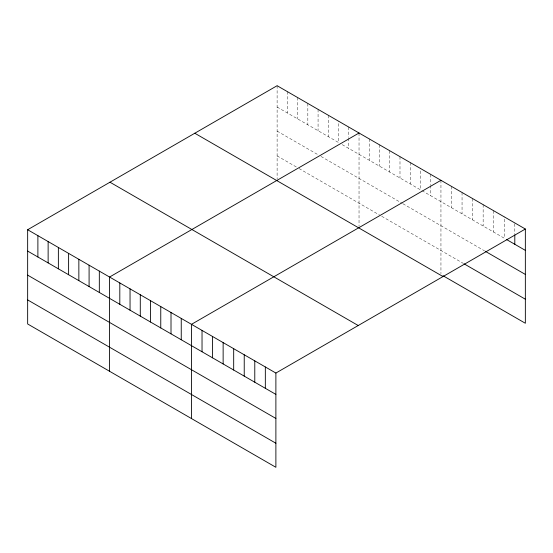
<?xml version="1.0" encoding="UTF-8"?>
<svg xmlns="http://www.w3.org/2000/svg" width="553" height="553" viewBox="0 0 553 553"><rect width="100%" height="100%" fill="white"/><g stroke="black" fill="none" stroke-linecap="round" stroke-linejoin="round"><path stroke-width="0.41" stroke-dasharray="2.77 2.07" d="M277.115 107.054L338.554 142.529L338.554 121.183M342.21 144.637L420.474 189.824L420.474 168.478M421.932 190.667L504.253 238.191L504.253 216.845M277.115 131.109L318.072 154.757M321.003 156.444L402.183 203.317M402.916 203.739L484.559 250.875M277.115 155.891L297.597 167.718M299.055 168.561L379.51 215.013M381.708 216.278L463.455 263.477M514.802 223.792L514.802 234.037M493.698 210.755L493.698 232.101M483.149 204.665L483.149 226.011M472.601 198.575L472.601 219.921M462.052 192.479L462.052 213.824M451.504 186.389L451.504 207.734M440.948 180.299L440.948 273.673M430.711 174.389L430.711 184.633M430.711 185.49L430.711 195.734M410.229 162.561L410.229 183.907M399.992 156.651L399.992 177.997M389.754 150.741L389.754 172.087M379.51 144.831L379.51 166.177M369.273 138.914L369.273 160.259M359.035 133.003L359.035 226.377M348.791 127.093L348.791 137.338M348.791 138.195L348.791 148.439M328.316 115.266L328.316 136.612M318.072 109.356L318.072 130.702M307.834 103.446L307.834 124.791M297.597 97.535L297.597 118.881M287.353 91.625L287.353 112.971M277.115 85.708L277.115 179.089"/><path stroke-width="0.83" d="M27.65 229.737L275.885 373.054L275.885 467.292L27.65 323.975L27.65 229.737L277.115 85.708L525.35 229.025L525.35 323.263L443.064 275.753M359.035 133.003L109.57 277.032L109.57 371.27M440.948 180.299L191.483 324.328L191.483 418.559M275.885 373.054L525.35 229.025M506.361 239.408L525.35 250.371M485.258 251.283L525.35 274.426M464.161 263.878L525.35 299.208M194.794 133.238L443.029 276.555M109.971 182.207L358.206 325.523M27.65 251.083L275.885 394.4M27.65 275.138L275.885 418.455M27.65 299.92L275.885 443.236M514.802 234.887L514.802 244.281M265.336 366.964L265.336 388.31M254.781 360.874L254.781 382.22M244.232 354.784L244.232 376.13M233.684 348.694L233.684 370.04M223.136 342.597L223.136 363.943M212.587 336.507L212.587 357.853M202.032 330.418L202.032 351.763M181.246 318.417L181.246 339.763M171.008 312.5L171.008 333.846M160.764 306.59L160.764 327.936M150.527 300.68L150.527 322.026M140.289 294.77L140.289 316.116M130.045 288.86L130.045 310.205M119.807 282.942L119.807 304.288M99.326 271.122L99.326 292.468M89.088 265.212L89.088 286.558M78.851 259.295L78.851 280.641M68.607 253.385L68.607 274.73M58.369 247.474L58.369 268.82M48.132 241.564L48.132 262.91M37.887 235.647L37.887 256.993"/></g></svg>
